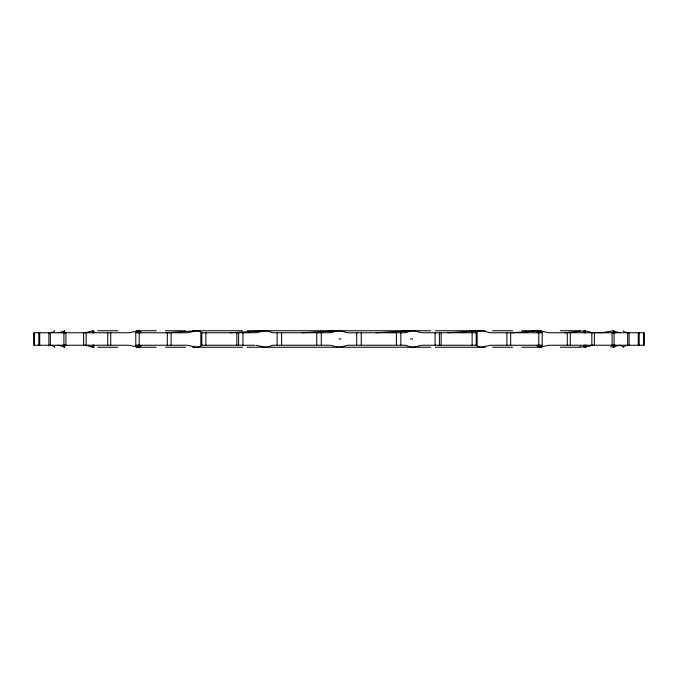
<?xml version="1.0" encoding="UTF-8"?>
<svg xmlns="http://www.w3.org/2000/svg" width="678" height="678" viewBox="0 0 678 678"><rect width="100%" height="100%" fill="white"/><g stroke="black" fill="none" stroke-linecap="round" stroke-linejoin="round"><path stroke-width="1.02" d="M620.828 345.246L623.37 346.933M58.096 345.246A10.721 1.653 8 0 1 64.427 347.246L64.715 344.949M84.886 345.246A10.721 1.212 10 0 1 92.827 347.246L93.547 346.933L93.462 344.949M202.052 332.754A10.721 1.856 6.6 0 0 196.874 330.754L187.408 332.754L135.736 332.754M601.623 332.754L613.573 330.754A10.721 1.653 8 0 0 619.904 332.754M564.52 332.754L585.173 330.754A10.721 1.212 10 0 0 591.496 332.432L593.114 332.754M512.043 332.754L540.002 330.754A10.721 0.686 11.4 0 0 549.01 332.754L644.1 332.754L644.1 345.246L549.01 345.246A10.721 0.686 -11.4 0 0 540.002 347.246L538.925 346.933M165.957 332.754L196.874 330.754M447.785 332.754L481.126 330.754L490.592 332.754L542.264 332.754M230.215 332.754L265.429 330.754A10.721 1.483 8.9 0 1 272.488 332.754L330.076 332.754M376.104 332.754L412.571 330.754A10.721 0.458 11.7 0 1 421.852 332.754L477.151 332.754L477.151 345.246L421.852 345.246A10.721 0.458 -11.7 0 1 412.571 347.246A10.721 1.483 8.9 0 1 405.512 345.246M301.896 332.754L339 330.754A10.721 1 10.7 0 1 347.458 332.754L404.978 332.754M97.683 330.754L117.726 330.754M136.236 330.754L156.279 330.754M165.432 330.754L185.475 330.754M192.688 330.754L242.631 330.754M247.207 330.754L430.793 330.754M435.369 330.754L485.312 330.754M492.525 330.754L512.568 330.754M521.721 330.754L541.764 330.754M560.274 330.754L580.317 330.754M255.53 332.754L200.849 332.754L200.849 345.246L254.928 345.246M339 339L341.102 339M410.47 339L412.571 339M135.736 345.246L187.408 345.246L196.874 347.246A10.721 1.856 -6.6 0 0 202.052 345.246M329.635 345.246L272.488 345.246A10.721 1.483 -8.9 0 1 265.429 347.246A10.721 0.458 11.7 0 1 256.148 345.246M404.978 345.246L347.458 345.246A10.721 1 -10.7 0 1 339 347.246A10.721 1 10.7 0 1 330.542 345.246M542.264 345.246L490.592 345.246L481.126 347.246A10.721 1.856 6.6 0 1 475.948 345.246M97.683 347.246L117.726 347.246M136.236 347.246L156.279 347.246M165.432 347.246L185.475 347.246M192.688 347.246L242.631 347.246M247.207 347.246L430.793 347.246M435.369 347.246L485.312 347.246M492.525 347.246L512.568 347.246M521.721 347.246L541.764 347.246M560.274 347.246L580.317 347.246M591.496 332.432L601.115 332.754M580.012 346.746L585.173 347.246A10.721 1.212 -10 0 1 593.114 345.246M610.581 346.746L613.573 347.246A10.721 1.653 -8 0 1 619.904 345.246M91.903 346.933L92.827 347.246A10.721 2.212 -0.7 0 0 93.344 345.246M584.453 346.933L586.097 346.933L585.953 344.949M63.893 346.933L64.427 347.246L64.427 345.187M613.259 346.933L614.107 346.933L614.014 344.949M54.63 346.933L54.74 347.246A10.721 1.975 5.5 0 0 50.46 345.246M138.939 344.949L139.075 346.933L137.998 347.246A10.721 0.686 11.4 0 0 128.989 345.246L33.9 345.246L33.9 332.754L128.989 332.754A10.721 0.686 -11.4 0 0 137.998 330.754A10.721 2.11 3.8 0 1 140.948 332.754M138.126 332.813L137.998 330.754L137.998 332.813M92.92 332.813L92.827 330.754A10.721 1.212 -10 0 1 84.886 332.754M584.656 332.754A10.721 2.212 -0.7 0 1 585.173 330.754L585.258 332.813M64.478 332.813L64.427 330.754A10.721 1.653 -8 0 1 58.096 332.754M613.573 330.754L613.615 332.813L613.573 330.754A10.721 2.17 2.5 0 0 615.522 332.754M643.803 332.754L643.803 345.246M639.176 332.754L639.176 345.246M638.286 332.754L638.286 345.246M629.116 332.754L629.116 345.246M627.659 332.754L627.659 345.246M614.099 332.754L614.099 345.246M613.573 345.187L613.573 347.246A10.721 2.17 -2.5 0 1 615.522 345.246M612.081 332.754L612.081 345.246M594.369 332.754L594.369 345.246M591.843 332.754L591.843 345.246M585.173 330.754L585.173 332.813M585.173 345.187L585.173 347.246A10.721 2.212 0.7 0 1 584.656 345.246M570.266 332.754L570.266 345.246M567.266 332.754L567.266 345.246M542.205 332.754L542.205 345.246M540.002 332.813L540.002 330.754A10.721 2.11 -3.8 0 0 537.052 332.754M540.002 345.187L540.002 347.246A10.721 2.11 3.8 0 1 537.052 345.246M538.79 332.754L538.79 345.246M510.678 332.754L510.678 345.246M506.898 332.754L506.898 345.246M476.202 332.754L476.202 345.246M472.125 332.754L472.125 345.246M441.166 332.754L441.166 345.246M439.386 332.754L439.386 345.246M435.081 332.754L435.081 345.246M400.851 332.754L400.851 345.246M396.393 332.754L396.393 345.246M361.255 332.754L361.255 345.246M356.721 332.754L356.721 345.246M321.279 332.754L321.279 345.246M316.745 332.754L316.745 345.246M281.607 332.754L281.607 345.246M277.149 332.754L277.149 345.246M242.919 332.754L242.919 345.246M238.614 332.754L238.614 345.246M236.834 332.754L236.834 345.246M205.875 332.754L205.875 345.246M201.798 332.754L201.798 345.246M171.102 332.754L171.102 345.246M167.322 332.754L167.322 345.246M139.21 332.754L139.21 345.246M137.998 345.187L137.998 347.246A10.721 2.11 -3.8 0 0 140.948 345.246M135.795 332.754L135.795 345.246M110.734 332.754L110.734 345.246M107.734 332.754L107.734 345.246M92.827 332.813L92.827 330.754A10.721 2.212 0.7 0 1 93.344 332.754M92.827 345.187L92.827 347.246M86.157 332.754L86.157 345.246M83.631 332.754L83.631 345.246M65.919 332.754L65.919 345.246M64.427 332.813L64.427 330.754A10.721 2.17 -2.5 0 1 62.478 332.754M63.902 332.754L63.902 345.246M50.342 332.754L50.342 345.246M48.884 332.754L48.884 345.246M39.714 332.754L39.714 345.246M38.824 332.754L38.824 345.246M34.197 332.754L34.197 345.246M627.54 332.754A10.721 1.975 5.5 0 1 623.26 330.754M475.948 332.754A10.721 1.856 -6.6 0 1 481.126 330.754M405.512 332.754A10.721 1.483 -8.9 0 1 412.571 330.754M330.542 332.754A10.721 1 -10.7 0 1 339 330.754M256.148 332.754A10.721 0.458 -11.7 0 1 265.429 330.754M54.74 330.754A10.721 1.975 -5.5 0 1 50.46 332.754M623.26 347.246A10.721 1.975 -5.5 0 1 627.54 345.246M62.478 345.246A10.721 2.17 2.5 0 1 64.427 347.246"/></g></svg>
